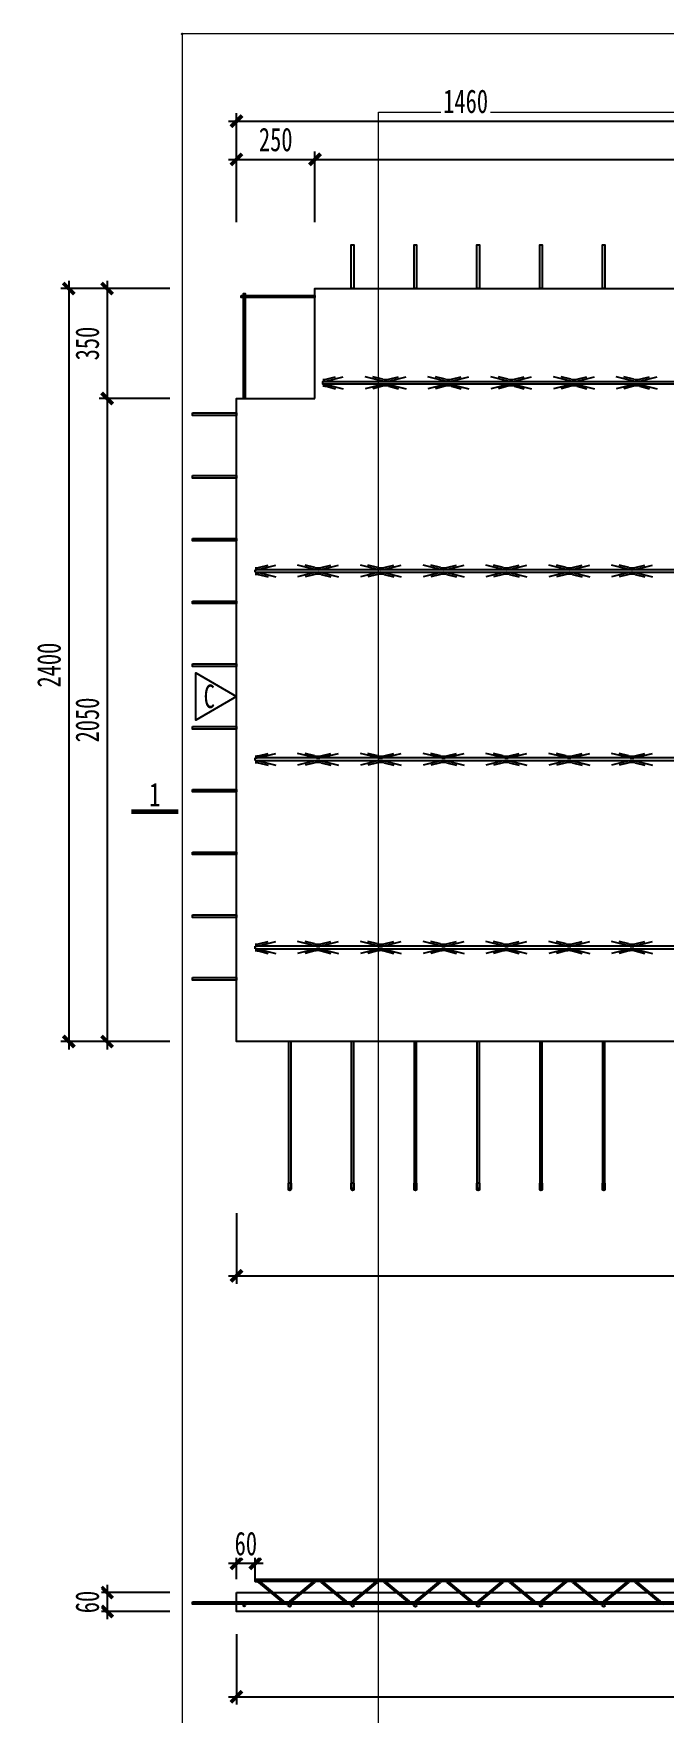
# Model space of a CAD drawing. Extents: x -524 to 129100, y -10500 to 1.
# Drawn here: x 22377 to 24383, y -5351 to 1 of the extents above; entities that cross this region are included whole.
import ezdxf

# ---------------------------------------------------------------- set-up
doc = ezdxf.new("R2010")
doc.units = 0
doc.header["$LTSCALE"] = 250
doc.linetypes.add('BeePC_CENTER', pattern=[2, 1.25, -0.25, 0.25, -0.25])
doc.layers.get('0').update_dxf_attribs({"linetype": 'CONTINUOUS'})
doc.layers.get('Defpoints').update_dxf_attribs({"linetype": 'CONTINUOUS'})
for name, color, linetype in [('BeePC-CCBZ', 110, 'CONTINUOUS'), ('BeePC-GJ-LEVEL', 141, 'CONTINUOUS'), ('BeePC-GJ-Truss', 185, 'CONTINUOUS'), ('BeePC-TONG-ZT', 50, 'CONTINUOUS')]:
    doc.layers.add(name, color=color, linetype=linetype)
doc.layers.add('G-ANNO-TTLB', color=7, linetype='CONTINUOUS', lineweight=9)
doc.layers.add('G-ANNO-TTLB-THIN', color=7, linetype='CONTINUOUS', lineweight=9)
doc.styles.add('BeePC_Dim', font='simfang.ttf', dxfattribs={"width": 0.7})
doc.styles.add('BeePC_Text', font='simfang.ttf', dxfattribs={"width": 0.7})
doc.dimstyles.new('BeePC_DIM_25_25', dxfattribs={"dimtxt": 75, "dimasz": 25, "dimexe": 25, "dimexo": 0, "dimgap": 25, "dimtad": 1, "dimdec": 0, "dimzin": 0, "dimdsep": 46, "dimtxsty": 'BeePC_Dim', "dimblk": 'ARCHTICK', "dimcen": 0, "dimdle": 25, "dimclrt": 7, "dimadec": 0, "dimazin": 0, "dimtfac": 1, "dimtdec": 0, "dimtix": 1, "dimtmove": 2, "dimatfit": 3, "dimfxl": 250, "dimfxlon": 1, "dimtfill": 1, "dimtolj": 1, "dimtzin": 0, "dimarcsym": 0})

# ---------------------------------------------------------------- blocks, each defined once
blk = doc.blocks.new('A2-嗡嗡 - A2_嗡嗡-493291-DB1详图')
at = {"layer": 'G-ANNO-TTLB'}
for p, q in [((27.5, -513), (27.5, -113)), ((27.5, -113), (586.5, -113))]:
    blk.add_line(p, q, dxfattribs=at)
at = {"layer": 'G-ANNO-TTLB-THIN'}
for p, q in [((2.5, -103), (2.5, -523)), ((596.5, -103), (2.5, -103))]:
    blk.add_line(p, q, dxfattribs=at)
blk = doc.blocks.new('剖切符号')
at = {"const_width": 15}
blk.add_lwpolyline([(0, 75), (0, -75)], dxfattribs=at)
blk = doc.blocks.new('_ArchTick')
at = {"color": 0, "linetype": 'ByBlock', "const_width": 0.5}
blk.add_lwpolyline([(-0.71, -0.71), (0.71, 0.71)], dxfattribs=at)
blk = doc.blocks.new('*D73')
at = {"layer": 'BeePC-CCBZ', "color": 0, "lineweight": -2, "transparency": 16777216}
for p, q in [((22997.8, -400.1), (23297.8, -400.1)), ((23022.8, -600.1), (23022.8, -375.1)), ((23272.8, -600.1), (23272.8, -375.1))]:
    blk.add_line(p, q, dxfattribs=at)
at = {"layer": 'Defpoints', "color": 0, "transparency": 16777216}
for p in [(23272.8, -400.1), (23272.8, -772.1), (23022.8, -2012.1)]:
    blk.add_point(p, dxfattribs=at)
at = {"layer": 'BeePC-CCBZ', "color": 0, "lineweight": -2, "transparency": 16777216, "xscale": 25, "yscale": 25, "zscale": 25, "rotation": 180}
blk.add_blockref('_ArchTick', (23022.8, -400.1), dxfattribs=at)
at = {"layer": 'BeePC-CCBZ', "color": 0, "lineweight": -2, "transparency": 16777216, "xscale": 25, "yscale": 25, "zscale": 25}
blk.add_blockref('_ArchTick', (23272.8, -400.1), dxfattribs=at)
at = {"layer": 'BeePC-CCBZ', "color": 7, "linetype": 'BeePC_CENTER', "transparency": 16777216, "insert": (23147.8, -337.2), "char_height": 75, "attachment_point": 5, "style": 'BeePC_Dim', "bg_fill": 3, "box_fill_scale": 1.1, "bg_fill_color": 256, "bg_fill_true_color": 13158600, "bg_fill_transparency": 0}
blk.add_mtext('\\A1;250', dxfattribs=at)
blk = doc.blocks.new('*D74')
at = {"layer": 'BeePC-CCBZ', "color": 0, "lineweight": -2, "transparency": 16777216}
for p, q in [((23247.8, -400.1), (30567.4, -400.1)), ((23272.8, -600.1), (23272.8, -375.1)), ((30542.4, -600.1), (30542.4, -375.1))]:
    blk.add_line(p, q, dxfattribs=at)
at = {"layer": 'Defpoints', "color": 0, "transparency": 16777216}
for p in [(30542.4, -400.1), (23272.8, -772.1), (30542.4, -2012.1)]:
    blk.add_point(p, dxfattribs=at)
at = {"layer": 'BeePC-CCBZ', "color": 0, "lineweight": -2, "transparency": 16777216, "xscale": 25, "yscale": 25, "zscale": 25, "rotation": 180}
blk.add_blockref('_ArchTick', (23272.8, -400.1), dxfattribs=at)
at = {"layer": 'BeePC-CCBZ', "color": 0, "lineweight": -2, "transparency": 16777216, "xscale": 25, "yscale": 25, "zscale": 25}
blk.add_blockref('_ArchTick', (30542.4, -400.1), dxfattribs=at)
at = {"layer": 'BeePC-CCBZ', "color": 7, "linetype": 'BeePC_CENTER', "transparency": 16777216, "insert": (26907.6, -337.2), "char_height": 75, "attachment_point": 5, "style": 'BeePC_Dim', "bg_fill": 3, "box_fill_scale": 1.1, "bg_fill_color": 256, "bg_fill_true_color": 13158600, "bg_fill_transparency": 0}
blk.add_mtext('\\A1;7270', dxfattribs=at)
blk = doc.blocks.new('*D75')
at = {"layer": 'BeePC-CCBZ', "color": 0, "lineweight": -2, "transparency": 16777216}
for p, q in [((23022.8, -478.1), (23022.8, -253.1)), ((24482.6, -478.1), (24482.6, -253.1)), ((22997.8, -278.1), (24507.6, -278.1))]:
    blk.add_line(p, q, dxfattribs=at)
at = {"layer": 'Defpoints', "color": 0, "transparency": 16777216}
for p in [(24482.6, -278.1), (23022.8, -2012.1), (24482.6, -2912.1)]:
    blk.add_point(p, dxfattribs=at)
at = {"layer": 'BeePC-CCBZ', "color": 0, "lineweight": -2, "transparency": 16777216, "xscale": 25, "yscale": 25, "zscale": 25, "rotation": 180}
blk.add_blockref('_ArchTick', (23022.8, -278.1), dxfattribs=at)
at = {"layer": 'BeePC-CCBZ', "color": 0, "lineweight": -2, "transparency": 16777216, "xscale": 25, "yscale": 25, "zscale": 25}
blk.add_blockref('_ArchTick', (24482.6, -278.1), dxfattribs=at)
at = {"layer": 'BeePC-CCBZ', "color": 7, "linetype": 'BeePC_CENTER', "transparency": 16777216, "insert": (23752.7, -215.2), "char_height": 75, "attachment_point": 5, "style": 'BeePC_Dim', "bg_fill": 3, "box_fill_scale": 1.1, "bg_fill_color": 256, "bg_fill_true_color": 13158600, "bg_fill_transparency": 0}
blk.add_mtext('\\A1;1460', dxfattribs=at)
blk = doc.blocks.new('*D82')
at = {"layer": 'BeePC-CCBZ', "color": 0, "lineweight": -2, "transparency": 16777216}
for p, q in [((23022.8, -3759.1), (23022.8, -3984.1)), ((30542.4, -3759.1), (30542.4, -3984.1)), ((22997.8, -3959.1), (30567.4, -3959.1))]:
    blk.add_line(p, q, dxfattribs=at)
at = {"layer": 'Defpoints', "color": 0, "transparency": 16777216}
for p in [(23022.8, -2012.1), (30542.4, -2012.1), (30542.4, -3959.1)]:
    blk.add_point(p, dxfattribs=at)
at = {"layer": 'BeePC-CCBZ', "color": 0, "lineweight": -2, "transparency": 16777216, "xscale": 25, "yscale": 25, "zscale": 25, "rotation": 180}
blk.add_blockref('_ArchTick', (23022.8, -3959.1), dxfattribs=at)
at = {"layer": 'BeePC-CCBZ', "color": 0, "lineweight": -2, "transparency": 16777216, "xscale": 25, "yscale": 25, "zscale": 25}
blk.add_blockref('_ArchTick', (30542.4, -3959.1), dxfattribs=at)
at = {"layer": 'BeePC-CCBZ', "color": 7, "linetype": 'BeePC_CENTER', "transparency": 16777216, "insert": (26782.6, -3896.2), "char_height": 75, "attachment_point": 5, "style": 'BeePC_Dim', "bg_fill": 3, "box_fill_scale": 1.1, "bg_fill_color": 256, "bg_fill_true_color": 13158600, "bg_fill_transparency": 0}
blk.add_mtext('\\A1;7520', dxfattribs=at)
blk = doc.blocks.new('*D83')
at = {"layer": 'BeePC-CCBZ', "color": 0, "lineweight": -2, "transparency": 16777216}
for p, q in [((22610.8, -787.1), (22610.8, -1187.1)), ((22810.8, -812.1), (22585.8, -812.1)), ((22810.8, -1162.1), (22585.8, -1162.1))]:
    blk.add_line(p, q, dxfattribs=at)
at = {"layer": 'Defpoints', "color": 0, "transparency": 16777216}
for p in [(26782.6, -812.1), (22610.8, -1162.1), (22932.8, -1162.1)]:
    blk.add_point(p, dxfattribs=at)
at = {"layer": 'BeePC-CCBZ', "color": 0, "lineweight": -2, "transparency": 16777216, "xscale": 25, "yscale": 25, "zscale": 25}
for p, rotation in [((22610.8, -812.1), 90), ((22610.8, -1162.1), 270)]:
    blk.add_blockref('_ArchTick', p, dxfattribs=dict(at, rotation=rotation))
at = {"layer": 'BeePC-CCBZ', "color": 7, "linetype": 'BeePC_CENTER', "transparency": 16777216, "insert": (22547.9, -987.1), "char_height": 75, "attachment_point": 5, "rotation": 90, "style": 'BeePC_Dim', "bg_fill": 3, "box_fill_scale": 1.1, "bg_fill_color": 256, "bg_fill_true_color": 13158600, "bg_fill_transparency": 0}
blk.add_mtext('\\A1;350', dxfattribs=at)
blk = doc.blocks.new('*D84')
at = {"layer": 'BeePC-CCBZ', "color": 0, "lineweight": -2, "transparency": 16777216}
for p, q in [((22810.8, -1162.1), (22585.8, -1162.1)), ((22610.8, -1137.1), (22610.8, -3237.1)), ((22810.8, -3212.1), (22585.8, -3212.1))]:
    blk.add_line(p, q, dxfattribs=at)
at = {"layer": 'Defpoints', "color": 0, "transparency": 16777216}
for p in [(22932.8, -1162.1), (22610.8, -3212.1), (26782.6, -3212.1)]:
    blk.add_point(p, dxfattribs=at)
at = {"layer": 'BeePC-CCBZ', "color": 0, "lineweight": -2, "transparency": 16777216, "xscale": 25, "yscale": 25, "zscale": 25}
for p, rotation in [((22610.8, -1162.1), 90), ((22610.8, -3212.1), 270)]:
    blk.add_blockref('_ArchTick', p, dxfattribs=dict(at, rotation=rotation))
at = {"layer": 'BeePC-CCBZ', "color": 7, "linetype": 'BeePC_CENTER', "transparency": 16777216, "insert": (22547.9, -2187.1), "char_height": 75, "attachment_point": 5, "rotation": 90, "style": 'BeePC_Dim', "bg_fill": 3, "box_fill_scale": 1.1, "bg_fill_color": 256, "bg_fill_true_color": 13158600, "bg_fill_transparency": 0}
blk.add_mtext('\\A1;2050', dxfattribs=at)
blk = doc.blocks.new('*D85')
at = {"layer": 'BeePC-CCBZ', "color": 0, "lineweight": -2, "transparency": 16777216}
for p, q in [((22488.8, -787.1), (22488.8, -3237.1)), ((22688.8, -812.1), (22463.8, -812.1)), ((22688.8, -3212.1), (22463.8, -3212.1))]:
    blk.add_line(p, q, dxfattribs=at)
at = {"layer": 'Defpoints', "color": 0, "transparency": 16777216}
for p in [(26782.6, -812.1), (22488.8, -3212.1), (26782.6, -3212.1)]:
    blk.add_point(p, dxfattribs=at)
at = {"layer": 'BeePC-CCBZ', "color": 0, "lineweight": -2, "transparency": 16777216, "xscale": 25, "yscale": 25, "zscale": 25}
for p, rotation in [((22488.8, -812.1), 90), ((22488.8, -3212.1), 270)]:
    blk.add_blockref('_ArchTick', p, dxfattribs=dict(at, rotation=rotation))
at = {"layer": 'BeePC-CCBZ', "color": 7, "linetype": 'BeePC_CENTER', "transparency": 16777216, "insert": (22425.9, -2012.1), "char_height": 75, "attachment_point": 5, "rotation": 90, "style": 'BeePC_Dim', "bg_fill": 3, "box_fill_scale": 1.1, "bg_fill_color": 256, "bg_fill_true_color": 13158600, "bg_fill_transparency": 0}
blk.add_mtext('\\A1;2400', dxfattribs=at)
blk = doc.blocks.new('*D89')
at = {"layer": 'BeePC-CCBZ', "color": 0, "lineweight": -2, "transparency": 16777216}
for p, q in [((23022.8, -4925.6), (23022.8, -4850.6)), ((23082.6, -4925.6), (23082.6, -4850.6)), ((23107.6, -4875.6), (22997.8, -4875.6))]:
    blk.add_line(p, q, dxfattribs=at)
at = {"layer": 'Defpoints', "color": 0, "transparency": 16777216}
for p in [(23082.6, -4929.6), (23022.8, -4998.6)]:
    blk.add_point(p, dxfattribs=at)
at = {"layer": 'BeePC-CCBZ', "color": 0, "lineweight": -2, "transparency": 16777216, "xscale": 25, "yscale": 25, "zscale": 25}
blk.add_blockref('_ArchTick', (23022.8, -4875.6), dxfattribs=at)
at = {"layer": 'BeePC-CCBZ', "color": 0, "lineweight": -2, "transparency": 16777216, "xscale": 25, "yscale": 25, "zscale": 25, "rotation": 180}
blk.add_blockref('_ArchTick', (23082.6, -4875.6), dxfattribs=at)
at = {"layer": 'BeePC-CCBZ', "color": 7, "linetype": 'BeePC_CENTER', "transparency": 16777216, "insert": (23052.7, -4812.7), "char_height": 75, "attachment_point": 5, "style": 'BeePC_Dim', "bg_fill": 3, "box_fill_scale": 1.1, "bg_fill_color": 256, "bg_fill_true_color": 13158600, "bg_fill_transparency": 0}
blk.add_mtext('\\A1;60', dxfattribs=at)
at = {"layer": 'Defpoints', "color": 0, "transparency": 16777216}
blk.add_point((23022.8, -4875.6), dxfattribs=at)
blk = doc.blocks.new('*D91')
at = {"layer": 'BeePC-CCBZ', "color": 0, "lineweight": -2, "transparency": 16777216}
for p, q in [((23022.8, -5100.6), (23022.8, -5325.6)), ((30542.4, -5100.6), (30542.4, -5325.6)), ((22997.8, -5300.6), (30567.4, -5300.6))]:
    blk.add_line(p, q, dxfattribs=at)
at = {"layer": 'Defpoints', "color": 0, "transparency": 16777216}
for p in [(23022.8, -4998.6), (30542.4, -4998.6), (30542.4, -5300.6)]:
    blk.add_point(p, dxfattribs=at)
at = {"layer": 'BeePC-CCBZ', "color": 0, "lineweight": -2, "transparency": 16777216, "xscale": 25, "yscale": 25, "zscale": 25, "rotation": 180}
blk.add_blockref('_ArchTick', (23022.8, -5300.6), dxfattribs=at)
at = {"layer": 'BeePC-CCBZ', "color": 0, "lineweight": -2, "transparency": 16777216, "xscale": 25, "yscale": 25, "zscale": 25}
blk.add_blockref('_ArchTick', (30542.4, -5300.6), dxfattribs=at)
at = {"layer": 'BeePC-CCBZ', "color": 7, "linetype": 'BeePC_CENTER', "transparency": 16777216, "insert": (26782.6, -5237.7), "char_height": 75, "attachment_point": 5, "style": 'BeePC_Dim', "bg_fill": 3, "box_fill_scale": 1.1, "bg_fill_color": 256, "bg_fill_true_color": 13158600, "bg_fill_transparency": 0}
blk.add_mtext('\\A1;7520', dxfattribs=at)
blk = doc.blocks.new('*D92')
at = {"layer": 'BeePC-CCBZ', "color": 0, "lineweight": -2, "transparency": 16777216}
for p, q in [((22810.8, -4968.6), (22585.8, -4968.6)), ((22610.8, -4943.6), (22610.8, -5053.6)), ((22810.8, -5028.6), (22585.8, -5028.6))]:
    blk.add_line(p, q, dxfattribs=at)
at = {"layer": 'Defpoints', "color": 0, "transparency": 16777216}
for p in [(26782.6, -4968.6), (26782.6, -5028.6)]:
    blk.add_point(p, dxfattribs=at)
at = {"layer": 'BeePC-CCBZ', "color": 0, "lineweight": -2, "transparency": 16777216, "xscale": 25, "yscale": 25, "zscale": 25}
for p, rotation in [((22610.8, -4968.6), 270), ((22610.8, -5028.6), 90)]:
    blk.add_blockref('_ArchTick', p, dxfattribs=dict(at, rotation=rotation))
at = {"layer": 'BeePC-CCBZ', "color": 7, "linetype": 'BeePC_CENTER', "transparency": 16777216, "insert": (22547.9, -4998.6), "char_height": 75, "attachment_point": 5, "rotation": 90, "style": 'BeePC_Dim', "bg_fill": 3, "box_fill_scale": 1.1, "bg_fill_color": 256, "bg_fill_true_color": 13158600, "bg_fill_transparency": 0}
blk.add_mtext('\\A1;60', dxfattribs=at)
at = {"layer": 'Defpoints', "color": 0, "transparency": 16777216}
blk.add_point((22610.8, -5028.6), dxfattribs=at)

msp = doc.modelspace()

# ---------------------------------------------------------------- block references
at = {"xscale": 25, "yscale": 25, "zscale": 25}
msp.add_blockref('A2-嗡嗡 - A2_嗡嗡-493291-DB1详图', (22787.5, 2575), dxfattribs=at)

# ---------------------------------------------------------------- texts
at = {"insert": (22762.8, -2424.6), "char_height": 75, "attachment_point": 5, "style": 'BeePC_Text'}
msp.add_mtext('1', dxfattribs=at)

# ---------------------------------------------------------------- next in the draw order: linework, layer by layer
msp.add_polyline3d([(23022.8, -2112.1, 0), (22892.9, -2187.1, 0), (22892.9, -2037.1, 0)], close=True)
at = {"layer": 'BeePC-GJ-LEVEL'}
for points in [[(23388.6, -812.1), (23388.6, -672.1), (23396.6, -672.1), (23396.6, -812.1), (23388.6, -812.1)], [(23588.6, -812.1), (23588.6, -672.1), (23596.6, -672.1), (23596.6, -812.1), (23588.6, -812.1)], [(23788.6, -812.1), (23788.6, -672.1), (23796.6, -672.1), (23796.6, -812.1), (23788.6, -812.1)], [(23988.6, -812.1), (23988.6, -672.1), (23996.6, -672.1), (23996.6, -812.1), (23988.6, -812.1)], [(24188.6, -812.1), (24188.6, -672.1), (24196.6, -672.1), (24196.6, -812.1), (24188.6, -812.1)], [(23037.8, -834.1), (23272.8, -834.1), (23272.8, -840.1), (23037.8, -840.1), (23037.8, -834.1)], [(23044.8, -1162.1), (23044.8, -827.1), (23050.8, -827.1), (23050.8, -1162.1), (23044.8, -1162.1)], [(22882.8, -1208.1), (23022.8, -1208.1), (23022.8, -1216.1), (22882.8, -1216.1), (22882.8, -1208.1)], [(22882.8, -1408.1), (23022.8, -1408.1), (23022.8, -1416.1), (22882.8, -1416.1), (22882.8, -1408.1)], [(22882.8, -1608.1), (23022.8, -1608.1), (23022.8, -1616.1), (22882.8, -1616.1), (22882.8, -1608.1)], [(22882.8, -1808.1), (23022.8, -1808.1), (23022.8, -1816.1), (22882.8, -1816.1), (22882.8, -1808.1)], [(22882.8, -2008.1), (23022.8, -2008.1), (23022.8, -2016.1), (22882.8, -2016.1), (22882.8, -2008.1)], [(22882.8, -2208.1), (23022.8, -2208.1), (23022.8, -2216.1), (22882.8, -2216.1), (22882.8, -2208.1)], [(22882.8, -2408.1), (23022.8, -2408.1), (23022.8, -2416.1), (22882.8, -2416.1), (22882.8, -2408.1)], [(22882.8, -2608.1), (23022.8, -2608.1), (23022.8, -2616.1), (22882.8, -2616.1), (22882.8, -2608.1)], [(22882.8, -2808.1), (23022.8, -2808.1), (23022.8, -2816.1), (22882.8, -2816.1), (22882.8, -2808.1)], [(22882.8, -3008.1), (23022.8, -3008.1), (23022.8, -3016.1), (22882.8, -3016.1), (22882.8, -3008.1)], [(23196.6, -3677.3), (23196.6, -3212.1), (23188.6, -3212.1), (23188.6, -3677.3)], [(23396.6, -3677.3), (23396.6, -3212.1), (23388.6, -3212.1), (23388.6, -3677.3)], [(23596.6, -3677.3), (23596.6, -3212.1), (23588.6, -3212.1), (23588.6, -3677.3)], [(23796.6, -3677.3), (23796.6, -3212.1), (23788.6, -3212.1), (23788.6, -3677.3)], [(23996.6, -3677.3), (23996.6, -3212.1), (23988.6, -3212.1), (23988.6, -3677.3)], [(24196.6, -3677.3), (24196.6, -3212.1), (24188.6, -3212.1), (24188.6, -3677.3)], [(23188.6, -3683.1), (23188.6, -3663.1)], [(23196.6, -3663.1), (23188.6, -3663.1)], [(23196.6, -3663.1), (23196.6, -3683.1)], [(23388.6, -3683.1), (23388.6, -3663.1)], [(23396.6, -3663.1), (23388.6, -3663.1)], [(23396.6, -3663.1), (23396.6, -3683.1)], [(23588.6, -3683.1), (23588.6, -3663.1)], [(23596.6, -3663.1), (23588.6, -3663.1)], [(23596.6, -3663.1), (23596.6, -3683.1)], [(23788.6, -3683.1), (23788.6, -3663.1)], [(23796.6, -3663.1), (23788.6, -3663.1)], [(23796.6, -3663.1), (23796.6, -3683.1)], [(23988.6, -3683.1), (23988.6, -3663.1)], [(23996.6, -3663.1), (23988.6, -3663.1)], [(23996.6, -3663.1), (23996.6, -3683.1)], [(24188.6, -3683.1), (24188.6, -3663.1)], [(24196.6, -3663.1), (24188.6, -3663.1)], [(24196.6, -3663.1), (24196.6, -3683.1)], [(22882.8, -4997.6), (30732.4, -4997.6), (30732.4, -5005.6), (22882.8, -5005.6), (22882.8, -4997.6)]]:
    msp.add_lwpolyline(points, dxfattribs=at)
for centre, radius in [((23192.6, -3683.1), 4), ((23392.6, -3683.1), 4), ((23592.6, -3683.1), 4), ((23792.6, -3683.1), 4), ((23992.6, -3683.1), 4), ((24192.6, -3683.1), 4), ((23047.8, -5009.6), 3), ((23047.8, -5009.6), 3), ((23047.8, -5009.6), 3), ((23192.6, -5009.6), 4), ((23392.6, -5009.6), 4), ((23592.6, -5009.6), 4), ((23792.6, -5009.6), 4), ((23992.6, -5009.6), 4), ((24192.6, -5009.6), 4)]:
    msp.add_circle(centre, radius, dxfattribs=at)
msp.add_ellipse((22850, 0), major_axis=(1, 0), ratio=1, dxfattribs=at)
at = {"layer": 'BeePC-GJ-Truss'}
for points in [[(23297.8, -1108.1), (30482.8, -1108.1), (30482.8, -1116.1), (23297.8, -1116.1), (23297.8, -1108.1), (23301.2, -1108), (23304.4, -1107.6), (23308, -1107), (23363, -1093.4)], [(23297.8, -1102.1), (23301.1, -1102.1), (23304.3, -1101.8), (23308, -1101), (23338.7, -1093.4)], [(23297.8, -1116.1), (23301.2, -1116.2), (23304.4, -1116.6), (23308, -1117.3), (23363, -1130.9)], [(23297.8, -1122.1), (23301.8, -1122.2), (23304.9, -1122.5), (23308, -1123.3), (23338.7, -1130.9)], [(23487.6, -1107), (23432.6, -1093.4)], [(23487.6, -1117.3), (23432.6, -1130.9)], [(23487.6, -1101), (23456.9, -1093.4)], [(23487.6, -1123.3), (23456.9, -1130.9)], [(23508, -1107), (23563, -1093.4)], [(23508, -1101), (23538.7, -1093.4)], [(23508, -1117.3), (23563, -1130.9)], [(23508, -1123.3), (23538.7, -1130.9)], [(23687.6, -1107), (23632.6, -1093.4)], [(23687.6, -1117.3), (23632.6, -1130.9)], [(23687.6, -1101), (23656.9, -1093.4)], [(23687.6, -1123.3), (23656.9, -1130.9)], [(23708, -1107), (23763, -1093.4)], [(23708, -1101), (23738.7, -1093.4)], [(23708, -1117.3), (23763, -1130.9)], [(23708, -1123.3), (23738.7, -1130.9)], [(23887.6, -1107), (23832.6, -1093.4)], [(23887.6, -1117.3), (23832.6, -1130.9)], [(23887.6, -1101), (23856.9, -1093.4)], [(23887.6, -1123.3), (23856.9, -1130.9)], [(23908, -1107), (23963, -1093.4)], [(23908, -1101), (23938.7, -1093.4)], [(23908, -1117.3), (23963, -1130.9)], [(23908, -1123.3), (23938.7, -1130.9)], [(24087.6, -1107), (24032.6, -1093.4)], [(24087.6, -1117.3), (24032.6, -1130.9)], [(24087.6, -1101), (24056.9, -1093.4)], [(24087.6, -1123.3), (24056.9, -1130.9)], [(24108, -1107), (24163, -1093.4)], [(24108, -1101), (24138.7, -1093.4)], [(24108, -1117.3), (24163, -1130.9)], [(24108, -1123.3), (24138.7, -1130.9)], [(24287.6, -1107), (24232.6, -1093.4)], [(24287.6, -1117.3), (24232.6, -1130.9)], [(24287.6, -1101), (24256.9, -1093.4)], [(24287.6, -1123.3), (24256.9, -1130.9)], [(24308, -1107), (24363, -1093.4)], [(24308, -1101), (24338.7, -1093.4)], [(24308, -1117.3), (24363, -1130.9)], [(24308, -1123.3), (24338.7, -1130.9)], [(23082.6, -1708.1), (23086, -1708), (23089.2, -1707.6), (23092.8, -1707), (23147.8, -1693.4)], [(23082.6, -1702.1), (23085.9, -1702.1), (23089.1, -1701.8), (23092.8, -1701), (23123.5, -1693.4)], [(23082.6, -1716.1), (30482.6, -1716.1), (30482.6, -1708.1), (23082.6, -1708.1)], [(23082.6, -1716.1), (23082.6, -1708.1)], [(23272.4, -1707), (23217.4, -1693.4)], [(23272.4, -1701), (23241.7, -1693.4)], [(23292.8, -1707), (23347.8, -1693.4)], [(23292.8, -1701), (23323.5, -1693.4)], [(23472.4, -1707), (23417.4, -1693.4)], [(23472.4, -1701), (23441.7, -1693.4)], [(23492.8, -1707), (23547.8, -1693.4)], [(23492.8, -1701), (23523.5, -1693.4)], [(23672.4, -1707), (23617.4, -1693.4)], [(23672.4, -1701), (23641.7, -1693.4)], [(23692.8, -1707), (23747.8, -1693.4)], [(23692.8, -1701), (23723.5, -1693.4)], [(23872.4, -1707), (23817.4, -1693.4)], [(23872.4, -1701), (23841.7, -1693.4)], [(23892.8, -1707), (23947.8, -1693.4)], [(23892.8, -1701), (23923.5, -1693.4)], [(24072.4, -1707), (24017.4, -1693.4)], [(24072.4, -1701), (24041.7, -1693.4)], [(24092.8, -1707), (24147.8, -1693.4)], [(24092.8, -1701), (24123.5, -1693.4)], [(24272.4, -1707), (24217.4, -1693.4)], [(24272.4, -1701), (24241.7, -1693.4)], [(24292.8, -1707), (24347.8, -1693.4)], [(24292.8, -1701), (24323.5, -1693.4)], [(23082.6, -1716.1), (23086, -1716.2), (23089.2, -1716.6), (23092.8, -1717.3), (23147.8, -1730.9)], [(23082.6, -1722.1), (23086.6, -1722.2), (23089.7, -1722.5), (23092.8, -1723.3), (23123.5, -1730.9)], [(23272.4, -1717.3), (23217.4, -1730.9)], [(23272.4, -1723.3), (23241.7, -1730.9)], [(23292.8, -1717.3), (23347.8, -1730.9)], [(23292.8, -1723.3), (23323.5, -1730.9)], [(23472.4, -1717.3), (23417.4, -1730.9)], [(23472.4, -1723.3), (23441.7, -1730.9)], [(23492.8, -1717.3), (23547.8, -1730.9)], [(23492.8, -1723.3), (23523.5, -1730.9)], [(23672.4, -1717.3), (23617.4, -1730.9)], [(23672.4, -1723.3), (23641.7, -1730.9)], [(23692.8, -1717.3), (23747.8, -1730.9)], [(23692.8, -1723.3), (23723.5, -1730.9)], [(23872.4, -1717.3), (23817.4, -1730.9)], [(23872.4, -1723.3), (23841.7, -1730.9)], [(23892.8, -1717.3), (23947.8, -1730.9)], [(23892.8, -1723.3), (23923.5, -1730.9)], [(24072.4, -1717.3), (24017.4, -1730.9)], [(24072.4, -1723.3), (24041.7, -1730.9)], [(24092.8, -1717.3), (24147.8, -1730.9)], [(24092.8, -1723.3), (24123.5, -1730.9)], [(24272.4, -1717.3), (24217.4, -1730.9)], [(24272.4, -1723.3), (24241.7, -1730.9)], [(24292.8, -1717.3), (24347.8, -1730.9)], [(24292.8, -1723.3), (24323.5, -1730.9)], [(23082.6, -2308.1), (23086, -2308), (23089.2, -2307.6), (23092.8, -2307), (23147.8, -2293.4)], [(23082.6, -2302.1), (23085.9, -2302.1), (23089.1, -2301.8), (23092.8, -2301), (23123.5, -2293.4)], [(23272.4, -2307), (23217.4, -2293.4)], [(23272.4, -2301), (23241.7, -2293.4)], [(23292.8, -2307), (23347.8, -2293.4)], [(23292.8, -2301), (23323.5, -2293.4)], [(23472.4, -2307), (23417.4, -2293.4)], [(23472.4, -2301), (23441.7, -2293.4)], [(23492.8, -2307), (23547.8, -2293.4)], [(23492.8, -2301), (23523.5, -2293.4)], [(23672.4, -2307), (23617.4, -2293.4)], [(23672.4, -2301), (23641.7, -2293.4)], [(23692.8, -2307), (23747.8, -2293.4)], [(23692.8, -2301), (23723.5, -2293.4)], [(23872.4, -2307), (23817.4, -2293.4)], [(23872.4, -2301), (23841.7, -2293.4)], [(23892.8, -2307), (23947.8, -2293.4)], [(23892.8, -2301), (23923.5, -2293.4)], [(24072.4, -2307), (24017.4, -2293.4)], [(24072.4, -2301), (24041.7, -2293.4)], [(24092.8, -2307), (24147.8, -2293.4)], [(24092.8, -2301), (24123.5, -2293.4)], [(24272.4, -2307), (24217.4, -2293.4)], [(24272.4, -2301), (24241.7, -2293.4)], [(24292.8, -2307), (24347.8, -2293.4)], [(24292.8, -2301), (24323.5, -2293.4)], [(23082.6, -2316.1), (30482.6, -2316.1), (30482.6, -2308.1), (23082.6, -2308.1)], [(23082.6, -2316.1), (23082.6, -2308.1)], [(23082.6, -2316.1), (23086, -2316.2), (23089.2, -2316.6), (23092.8, -2317.3), (23147.8, -2330.9)], [(23082.6, -2322.1), (23086.6, -2322.2), (23089.7, -2322.5), (23092.8, -2323.3), (23123.5, -2330.9)], [(23272.4, -2317.3), (23217.4, -2330.9)], [(23272.4, -2323.3), (23241.7, -2330.9)], [(23292.8, -2317.3), (23347.8, -2330.9)], [(23292.8, -2323.3), (23323.5, -2330.9)], [(23472.4, -2317.3), (23417.4, -2330.9)], [(23472.4, -2323.3), (23441.7, -2330.9)], [(23492.8, -2317.3), (23547.8, -2330.9)], [(23492.8, -2323.3), (23523.5, -2330.9)], [(23672.4, -2317.3), (23617.4, -2330.9)], [(23672.4, -2323.3), (23641.7, -2330.9)], [(23692.8, -2317.3), (23747.8, -2330.9)], [(23692.8, -2323.3), (23723.5, -2330.9)], [(23872.4, -2317.3), (23817.4, -2330.9)], [(23872.4, -2323.3), (23841.7, -2330.9)], [(23892.8, -2317.3), (23947.8, -2330.9)], [(23892.8, -2323.3), (23923.5, -2330.9)], [(24072.4, -2317.3), (24017.4, -2330.9)], [(24072.4, -2323.3), (24041.7, -2330.9)], [(24092.8, -2317.3), (24147.8, -2330.9)], [(24092.8, -2323.3), (24123.5, -2330.9)], [(24272.4, -2317.3), (24217.4, -2330.9)], [(24272.4, -2323.3), (24241.7, -2330.9)], [(24292.8, -2317.3), (24347.8, -2330.9)], [(24292.8, -2323.3), (24323.5, -2330.9)], [(23082.6, -2908.1), (23086, -2908), (23089.2, -2907.6), (23092.8, -2907), (23147.8, -2893.4)], [(23082.6, -2902.1), (23085.9, -2902.1), (23089.1, -2901.8), (23092.8, -2901), (23123.5, -2893.4)], [(23082.6, -2916.1), (30482.6, -2916.1), (30482.6, -2908.1), (23082.6, -2908.1)], [(23082.6, -2916.1), (23082.6, -2908.1)], [(23082.6, -2916.1), (23086, -2916.2), (23089.2, -2916.6), (23092.8, -2917.3), (23147.8, -2930.9)], [(23082.6, -2922.1), (23086.6, -2922.2), (23089.7, -2922.5), (23092.8, -2923.3), (23123.5, -2930.9)], [(23272.4, -2907), (23217.4, -2893.4)], [(23272.4, -2917.3), (23217.4, -2930.9)], [(23272.4, -2901), (23241.7, -2893.4)], [(23272.4, -2923.3), (23241.7, -2930.9)], [(23292.8, -2907), (23347.8, -2893.4)], [(23292.8, -2901), (23323.5, -2893.4)], [(23292.8, -2917.3), (23347.8, -2930.9)], [(23292.8, -2923.3), (23323.5, -2930.9)], [(23472.4, -2907), (23417.4, -2893.4)], [(23472.4, -2917.3), (23417.4, -2930.9)], [(23472.4, -2901), (23441.7, -2893.4)], [(23472.4, -2923.3), (23441.7, -2930.9)], [(23492.8, -2907), (23547.8, -2893.4)], [(23492.8, -2901), (23523.5, -2893.4)], [(23492.8, -2917.3), (23547.8, -2930.9)], [(23492.8, -2923.3), (23523.5, -2930.9)], [(23672.4, -2907), (23617.4, -2893.4)], [(23672.4, -2917.3), (23617.4, -2930.9)], [(23672.4, -2901), (23641.7, -2893.4)], [(23672.4, -2923.3), (23641.7, -2930.9)], [(23692.8, -2907), (23747.8, -2893.4)], [(23692.8, -2901), (23723.5, -2893.4)], [(23692.8, -2917.3), (23747.8, -2930.9)], [(23692.8, -2923.3), (23723.5, -2930.9)], [(23872.4, -2907), (23817.4, -2893.4)], [(23872.4, -2917.3), (23817.4, -2930.9)], [(23872.4, -2901), (23841.7, -2893.4)], [(23872.4, -2923.3), (23841.7, -2930.9)], [(23892.8, -2907), (23947.8, -2893.4)], [(23892.8, -2901), (23923.5, -2893.4)], [(23892.8, -2917.3), (23947.8, -2930.9)], [(23892.8, -2923.3), (23923.5, -2930.9)], [(24072.4, -2907), (24017.4, -2893.4)], [(24072.4, -2917.3), (24017.4, -2930.9)], [(24072.4, -2901), (24041.7, -2893.4)], [(24072.4, -2923.3), (24041.7, -2930.9)], [(24092.8, -2907), (24147.8, -2893.4)], [(24092.8, -2901), (24123.5, -2893.4)], [(24092.8, -2917.3), (24147.8, -2930.9)], [(24092.8, -2923.3), (24123.5, -2930.9)], [(24272.4, -2907), (24217.4, -2893.4)], [(24272.4, -2917.3), (24217.4, -2930.9)], [(24272.4, -2901), (24241.7, -2893.4)], [(24272.4, -2923.3), (24241.7, -2930.9)], [(24292.8, -2907), (24347.8, -2893.4)], [(24292.8, -2901), (24323.5, -2893.4)], [(24292.8, -2917.3), (24347.8, -2930.9)], [(24292.8, -2923.3), (24323.5, -2930.9)], [(23082.6, -4925.6), (30482.6, -4925.6), (30482.6, -4933.6), (23082.6, -4933.6), (23082.6, -4925.6)], [(23082.6, -4926.9), (23086.8, -4927.5), (23090, -4928.7), (23092.8, -4930.5), (23172.4, -4995.8)], [(23082.6, -4932.9), (23086.8, -4933.1), (23090.1, -4934.4), (23092.8, -4936.5), (23172.4, -5001.8), (23175.2, -5003.6), (23178.4, -5004.9), (23182.6, -5005.6)], [(23182.6, -5005.6), (23186, -5005.1), (23189.2, -5004), (23192.8, -5001.8), (23272.4, -4936.5)], [(23192.8, -4995.8), (23272.4, -4930.5)], [(23292.8, -4930.5), (23372.4, -4995.8)], [(23292.8, -4936.5), (23372.4, -5001.8), (23375.2, -5003.6), (23378.4, -5004.9), (23382.6, -5005.6)], [(23382.6, -5005.6), (23386, -5005.1), (23389.2, -5004), (23392.8, -5001.8), (23472.4, -4936.5)], [(23392.8, -4995.8), (23472.4, -4930.5)], [(23492.8, -4930.5), (23572.4, -4995.8)], [(23492.8, -4936.5), (23572.4, -5001.8), (23575.2, -5003.6), (23578.4, -5004.9), (23582.6, -5005.6)], [(23582.6, -5005.6), (23586, -5005.1), (23589.2, -5004), (23592.8, -5001.8), (23672.4, -4936.5)], [(23592.8, -4995.8), (23672.4, -4930.5)], [(23692.8, -4930.5), (23772.4, -4995.8)], [(23692.8, -4936.5), (23772.4, -5001.8), (23775.2, -5003.6), (23778.4, -5004.9), (23782.6, -5005.6)], [(23782.6, -5005.6), (23786, -5005.1), (23789.2, -5004), (23792.8, -5001.8), (23872.4, -4936.5)], [(23792.8, -4995.8), (23872.4, -4930.5)], [(23892.8, -4930.5), (23972.4, -4995.8)], [(23892.8, -4936.5), (23972.4, -5001.8), (23975.2, -5003.6), (23978.4, -5004.9), (23982.6, -5005.6)], [(23982.6, -5005.6), (23986, -5005.1), (23989.2, -5004), (23992.8, -5001.8), (24072.4, -4936.5)], [(23992.8, -4995.8), (24072.4, -4930.5)], [(24092.8, -4930.5), (24172.4, -4995.8)], [(24092.8, -4936.5), (24172.4, -5001.8), (24175.2, -5003.6), (24178.4, -5004.9), (24182.6, -5005.6)], [(24182.6, -5005.6), (24186, -5005.1), (24189.2, -5004), (24192.8, -5001.8), (24272.4, -4936.5)], [(24192.8, -4995.8), (24272.4, -4930.5)], [(24292.8, -4930.5), (24372.4, -4995.8)], [(24292.8, -4936.5), (24372.4, -5001.8), (24375.2, -5003.6), (24378.4, -5004.9), (24382.6, -5005.6)], [(23082.6, -4997.6), (30482.6, -4997.6), (30482.6, -5005.6), (23082.6, -5005.6), (23082.6, -4997.6)]]:
    msp.add_lwpolyline(points, dxfattribs=at)
for centre, major_axis, ratio, start_param, end_param in [((23496.6, -1098.7), (12, 0), 0.288551, 3.861169, 4.813041), ((23499, -1102.9), (18, 0), 0.288551, 4.026697, 4.647513), ((23499, -1121.3), (18, 0), 0.288551, 1.635672, 2.256488), ((23496.6, -1125.6), (12, 0), 0.288551, 1.470144, 2.422017), ((23499, -1098.7), (12, 0), 0.288551, 4.611737, 5.563609), ((23496.6, -1102.9), (18, 0), 0.288551, 4.777265, 5.398081), ((23496.6, -1121.3), (18, 0), 0.288551, 0.885104, 1.50592), ((23499, -1125.6), (12, 0), 0.288551, 0.719576, 1.671449), ((23696.6, -1098.7), (12, 0), 0.288551, 3.861169, 4.813041), ((23699, -1102.9), (18, 0), 0.288551, 4.026697, 4.647513), ((23699, -1121.3), (18, 0), 0.288551, 1.635672, 2.256488), ((23696.6, -1125.6), (12, 0), 0.288551, 1.470144, 2.422017), ((23699, -1098.7), (12, 0), 0.288551, 4.611737, 5.563609), ((23696.6, -1102.9), (18, 0), 0.288551, 4.777265, 5.398081), ((23696.6, -1121.3), (18, 0), 0.288551, 0.885104, 1.50592), ((23699, -1125.6), (12, 0), 0.288551, 0.719576, 1.671449), ((23896.6, -1098.7), (12, 0), 0.288551, 3.861169, 4.813041), ((23899, -1102.9), (18, 0), 0.288551, 4.026697, 4.647513), ((23899, -1121.3), (18, 0), 0.288551, 1.635672, 2.256488), ((23896.6, -1125.6), (12, 0), 0.288551, 1.470144, 2.422017), ((23899, -1098.7), (12, 0), 0.288551, 4.611737, 5.563609), ((23896.6, -1102.9), (18, 0), 0.288551, 4.777265, 5.398081), ((23896.6, -1121.3), (18, 0), 0.288551, 0.885104, 1.50592), ((23899, -1125.6), (12, 0), 0.288551, 0.719576, 1.671449), ((24096.6, -1098.7), (12, 0), 0.288551, 3.861169, 4.813041), ((24099, -1102.9), (18, 0), 0.288551, 4.026697, 4.647513), ((24099, -1121.3), (18, 0), 0.288551, 1.635672, 2.256488), ((24096.6, -1125.6), (12, 0), 0.288551, 1.470144, 2.422017), ((24099, -1098.7), (12, 0), 0.288551, 4.611737, 5.563609), ((24096.6, -1102.9), (18, 0), 0.288551, 4.777265, 5.398081), ((24096.6, -1121.3), (18, 0), 0.288551, 0.885104, 1.50592), ((24099, -1125.6), (12, 0), 0.288551, 0.719576, 1.671449), ((24296.6, -1098.7), (12, 0), 0.288551, 3.861169, 4.813041), ((24299, -1102.9), (18, 0), 0.288551, 4.026697, 4.647513), ((24299, -1121.3), (18, 0), 0.288551, 1.635672, 2.256488), ((24296.6, -1125.6), (12, 0), 0.288551, 1.470144, 2.422017), ((24299, -1098.7), (12, 0), 0.288551, 4.611737, 5.563609), ((24296.6, -1102.9), (18, 0), 0.288551, 4.777265, 5.398081), ((24296.6, -1121.3), (18, 0), 0.288551, 0.885104, 1.50592), ((24299, -1125.6), (12, 0), 0.288551, 0.719576, 1.671449), ((23281.4, -1698.7), (12, 0), 0.288551, 3.861169, 4.813041), ((23283.8, -1702.9), (18, 0), 0.288551, 4.026697, 4.647513), ((23283.8, -1698.7), (12, 0), 0.288551, 4.611737, 5.563609), ((23281.4, -1702.9), (18, 0), 0.288551, 4.777265, 5.398081), ((23481.4, -1698.7), (12, 0), 0.288551, 3.861169, 4.813041), ((23483.8, -1702.9), (18, 0), 0.288551, 4.026697, 4.647513), ((23483.8, -1698.7), (12, 0), 0.288551, 4.611737, 5.563609), ((23481.4, -1702.9), (18, 0), 0.288551, 4.777265, 5.398081), ((23681.4, -1698.7), (12, 0), 0.288551, 3.861169, 4.813041), ((23683.8, -1702.9), (18, 0), 0.288551, 4.026697, 4.647513), ((23683.8, -1698.7), (12, 0), 0.288551, 4.611737, 5.563609), ((23681.4, -1702.9), (18, 0), 0.288551, 4.777265, 5.398081), ((23881.4, -1698.7), (12, 0), 0.288551, 3.861169, 4.813041), ((23883.8, -1702.9), (18, 0), 0.288551, 4.026697, 4.647513), ((23883.8, -1698.7), (12, 0), 0.288551, 4.611737, 5.563609), ((23881.4, -1702.9), (18, 0), 0.288551, 4.777265, 5.398081), ((24081.4, -1698.7), (12, 0), 0.288551, 3.861169, 4.813041), ((24083.8, -1702.9), (18, 0), 0.288551, 4.026697, 4.647513), ((24083.8, -1698.7), (12, 0), 0.288551, 4.611737, 5.563609), ((24081.4, -1702.9), (18, 0), 0.288551, 4.777265, 5.398081), ((24281.4, -1698.7), (12, 0), 0.288551, 3.861169, 4.813041), ((24283.8, -1702.9), (18, 0), 0.288551, 4.026697, 4.647513), ((24283.8, -1698.7), (12, 0), 0.288551, 4.611737, 5.563609), ((24281.4, -1702.9), (18, 0), 0.288551, 4.777265, 5.398081), ((23283.8, -1721.3), (18, 0), 0.288551, 1.635672, 2.256488), ((23281.4, -1725.6), (12, 0), 0.288551, 1.470144, 2.422017), ((23281.4, -1721.3), (18, 0), 0.288551, 0.885104, 1.50592), ((23283.8, -1725.6), (12, 0), 0.288551, 0.719576, 1.671449), ((23483.8, -1721.3), (18, 0), 0.288551, 1.635672, 2.256488), ((23481.4, -1725.6), (12, 0), 0.288551, 1.470144, 2.422017), ((23481.4, -1721.3), (18, 0), 0.288551, 0.885104, 1.50592), ((23483.8, -1725.6), (12, 0), 0.288551, 0.719576, 1.671449), ((23683.8, -1721.3), (18, 0), 0.288551, 1.635672, 2.256488), ((23681.4, -1725.6), (12, 0), 0.288551, 1.470144, 2.422017), ((23681.4, -1721.3), (18, 0), 0.288551, 0.885104, 1.50592), ((23683.8, -1725.6), (12, 0), 0.288551, 0.719576, 1.671449), ((23883.8, -1721.3), (18, 0), 0.288551, 1.635672, 2.256488), ((23881.4, -1725.6), (12, 0), 0.288551, 1.470144, 2.422017), ((23881.4, -1721.3), (18, 0), 0.288551, 0.885104, 1.50592), ((23883.8, -1725.6), (12, 0), 0.288551, 0.719576, 1.671449), ((24083.8, -1721.3), (18, 0), 0.288551, 1.635672, 2.256488), ((24081.4, -1725.6), (12, 0), 0.288551, 1.470144, 2.422017), ((24081.4, -1721.3), (18, 0), 0.288551, 0.885104, 1.50592), ((24083.8, -1725.6), (12, 0), 0.288551, 0.719576, 1.671449), ((24283.8, -1721.3), (18, 0), 0.288551, 1.635672, 2.256488), ((24281.4, -1725.6), (12, 0), 0.288551, 1.470144, 2.422017), ((24281.4, -1721.3), (18, 0), 0.288551, 0.885104, 1.50592), ((24283.8, -1725.6), (12, 0), 0.288551, 0.719576, 1.671449), ((23281.4, -2298.7), (12, 0), 0.288551, 3.861169, 4.813041), ((23283.8, -2298.7), (12, 0), 0.288551, 4.611737, 5.563609), ((23481.4, -2298.7), (12, 0), 0.288551, 3.861169, 4.813041), ((23483.8, -2298.7), (12, 0), 0.288551, 4.611737, 5.563609), ((23681.4, -2298.7), (12, 0), 0.288551, 3.861169, 4.813041), ((23683.8, -2298.7), (12, 0), 0.288551, 4.611737, 5.563609), ((23881.4, -2298.7), (12, 0), 0.288551, 3.861169, 4.813041), ((23883.8, -2298.7), (12, 0), 0.288551, 4.611737, 5.563609), ((24081.4, -2298.7), (12, 0), 0.288551, 3.861169, 4.813041), ((24083.8, -2298.7), (12, 0), 0.288551, 4.611737, 5.563609), ((24281.4, -2298.7), (12, 0), 0.288551, 3.861169, 4.813041), ((24283.8, -2298.7), (12, 0), 0.288551, 4.611737, 5.563609), ((23283.8, -2302.9), (18, 0), 0.288551, 4.026697, 4.647513), ((23283.8, -2321.3), (18, 0), 0.288551, 1.635672, 2.256488), ((23281.4, -2325.6), (12, 0), 0.288551, 1.470144, 2.422017), ((23281.4, -2302.9), (18, 0), 0.288551, 4.777265, 5.398081), ((23281.4, -2321.3), (18, 0), 0.288551, 0.885104, 1.50592), ((23283.8, -2325.6), (12, 0), 0.288551, 0.719576, 1.671449), ((23483.8, -2302.9), (18, 0), 0.288551, 4.026697, 4.647513), ((23483.8, -2321.3), (18, 0), 0.288551, 1.635672, 2.256488), ((23481.4, -2325.6), (12, 0), 0.288551, 1.470144, 2.422017), ((23481.4, -2302.9), (18, 0), 0.288551, 4.777265, 5.398081), ((23481.4, -2321.3), (18, 0), 0.288551, 0.885104, 1.50592), ((23483.8, -2325.6), (12, 0), 0.288551, 0.719576, 1.671449), ((23683.8, -2302.9), (18, 0), 0.288551, 4.026697, 4.647513), ((23683.8, -2321.3), (18, 0), 0.288551, 1.635672, 2.256488), ((23681.4, -2325.6), (12, 0), 0.288551, 1.470144, 2.422017), ((23681.4, -2302.9), (18, 0), 0.288551, 4.777265, 5.398081), ((23681.4, -2321.3), (18, 0), 0.288551, 0.885104, 1.50592), ((23683.8, -2325.6), (12, 0), 0.288551, 0.719576, 1.671449), ((23883.8, -2302.9), (18, 0), 0.288551, 4.026697, 4.647513), ((23883.8, -2321.3), (18, 0), 0.288551, 1.635672, 2.256488), ((23881.4, -2325.6), (12, 0), 0.288551, 1.470144, 2.422017), ((23881.4, -2302.9), (18, 0), 0.288551, 4.777265, 5.398081), ((23881.4, -2321.3), (18, 0), 0.288551, 0.885104, 1.50592), ((23883.8, -2325.6), (12, 0), 0.288551, 0.719576, 1.671449), ((24083.8, -2302.9), (18, 0), 0.288551, 4.026697, 4.647513), ((24083.8, -2321.3), (18, 0), 0.288551, 1.635672, 2.256488), ((24081.4, -2325.6), (12, 0), 0.288551, 1.470144, 2.422017), ((24081.4, -2302.9), (18, 0), 0.288551, 4.777265, 5.398081), ((24081.4, -2321.3), (18, 0), 0.288551, 0.885104, 1.50592), ((24083.8, -2325.6), (12, 0), 0.288551, 0.719576, 1.671449), ((24283.8, -2302.9), (18, 0), 0.288551, 4.026697, 4.647513), ((24283.8, -2321.3), (18, 0), 0.288551, 1.635672, 2.256488), ((24281.4, -2325.6), (12, 0), 0.288551, 1.470144, 2.422017), ((24281.4, -2302.9), (18, 0), 0.288551, 4.777265, 5.398081), ((24281.4, -2321.3), (18, 0), 0.288551, 0.885104, 1.50592), ((24283.8, -2325.6), (12, 0), 0.288551, 0.719576, 1.671449), ((23281.4, -2898.7), (12, 0), 0.288551, 3.861169, 4.813041), ((23283.8, -2902.9), (18, 0), 0.288551, 4.026697, 4.647513), ((23283.8, -2921.3), (18, 0), 0.288551, 1.635672, 2.256488), ((23281.4, -2925.6), (12, 0), 0.288551, 1.470144, 2.422017), ((23283.8, -2898.7), (12, 0), 0.288551, 4.611737, 5.563609), ((23281.4, -2902.9), (18, 0), 0.288551, 4.777265, 5.398081), ((23281.4, -2921.3), (18, 0), 0.288551, 0.885104, 1.50592), ((23283.8, -2925.6), (12, 0), 0.288551, 0.719576, 1.671449), ((23481.4, -2898.7), (12, 0), 0.288551, 3.861169, 4.813041), ((23483.8, -2902.9), (18, 0), 0.288551, 4.026697, 4.647513), ((23483.8, -2921.3), (18, 0), 0.288551, 1.635672, 2.256488), ((23481.4, -2925.6), (12, 0), 0.288551, 1.470144, 2.422017), ((23483.8, -2898.7), (12, 0), 0.288551, 4.611737, 5.563609), ((23481.4, -2902.9), (18, 0), 0.288551, 4.777265, 5.398081), ((23481.4, -2921.3), (18, 0), 0.288551, 0.885104, 1.50592), ((23483.8, -2925.6), (12, 0), 0.288551, 0.719576, 1.671449), ((23681.4, -2898.7), (12, 0), 0.288551, 3.861169, 4.813041), ((23683.8, -2902.9), (18, 0), 0.288551, 4.026697, 4.647513), ((23683.8, -2921.3), (18, 0), 0.288551, 1.635672, 2.256488), ((23681.4, -2925.6), (12, 0), 0.288551, 1.470144, 2.422017), ((23683.8, -2898.7), (12, 0), 0.288551, 4.611737, 5.563609), ((23681.4, -2902.9), (18, 0), 0.288551, 4.777265, 5.398081), ((23681.4, -2921.3), (18, 0), 0.288551, 0.885104, 1.50592), ((23683.8, -2925.6), (12, 0), 0.288551, 0.719576, 1.671449), ((23881.4, -2898.7), (12, 0), 0.288551, 3.861169, 4.813041), ((23883.8, -2902.9), (18, 0), 0.288551, 4.026697, 4.647513), ((23883.8, -2921.3), (18, 0), 0.288551, 1.635672, 2.256488), ((23881.4, -2925.6), (12, 0), 0.288551, 1.470144, 2.422017), ((23883.8, -2898.7), (12, 0), 0.288551, 4.611737, 5.563609), ((23881.4, -2902.9), (18, 0), 0.288551, 4.777265, 5.398081), ((23881.4, -2921.3), (18, 0), 0.288551, 0.885104, 1.50592), ((23883.8, -2925.6), (12, 0), 0.288551, 0.719576, 1.671449), ((24081.4, -2898.7), (12, 0), 0.288551, 3.861169, 4.813041), ((24083.8, -2902.9), (18, 0), 0.288551, 4.026697, 4.647513), ((24083.8, -2921.3), (18, 0), 0.288551, 1.635672, 2.256488), ((24081.4, -2925.6), (12, 0), 0.288551, 1.470144, 2.422017), ((24083.8, -2898.7), (12, 0), 0.288551, 4.611737, 5.563609), ((24081.4, -2902.9), (18, 0), 0.288551, 4.777265, 5.398081), ((24081.4, -2921.3), (18, 0), 0.288551, 0.885104, 1.50592), ((24083.8, -2925.6), (12, 0), 0.288551, 0.719576, 1.671449), ((24281.4, -2898.7), (12, 0), 0.288551, 3.861169, 4.813041), ((24283.8, -2902.9), (18, 0), 0.288551, 4.026697, 4.647513), ((24283.8, -2921.3), (18, 0), 0.288551, 1.635672, 2.256488), ((24281.4, -2925.6), (12, 0), 0.288551, 1.470144, 2.422017), ((24283.8, -2898.7), (12, 0), 0.288551, 4.611737, 5.563609), ((24281.4, -2902.9), (18, 0), 0.288551, 4.777265, 5.398081), ((24281.4, -2921.3), (18, 0), 0.288551, 0.885104, 1.50592), ((24283.8, -2925.6), (12, 0), 0.288551, 0.719576, 1.671449), ((23283.8, -4943.8), (18, 0), 0.957465, 1.635672, 2.256488), ((23281.4, -4944.1), (12, 0), 0.957465, 1.470144, 2.422017), ((23281.4, -4943.8), (18, 0), 0.957465, 0.885104, 1.50592), ((23283.8, -4944.1), (12, 0), 0.957465, 0.719576, 1.671449), ((23483.8, -4943.8), (18, 0), 0.957465, 1.635672, 2.256488), ((23481.4, -4944.1), (12, 0), 0.957465, 1.470144, 2.422017), ((23481.4, -4943.8), (18, 0), 0.957465, 0.885104, 1.50592), ((23483.8, -4944.1), (12, 0), 0.957465, 0.719576, 1.671449), ((23683.8, -4943.8), (18, 0), 0.957465, 1.635672, 2.256488), ((23681.4, -4944.1), (12, 0), 0.957465, 1.470144, 2.422017), ((23681.4, -4943.8), (18, 0), 0.957465, 0.885104, 1.50592), ((23683.8, -4944.1), (12, 0), 0.957465, 0.719576, 1.671449), ((23883.8, -4943.8), (18, 0), 0.957465, 1.635672, 2.256488), ((23881.4, -4944.1), (12, 0), 0.957465, 1.470144, 2.422017), ((23881.4, -4943.8), (18, 0), 0.957465, 0.885104, 1.50592), ((23883.8, -4944.1), (12, 0), 0.957465, 0.719576, 1.671449), ((24083.8, -4943.8), (18, 0), 0.957465, 1.635672, 2.256488), ((24081.4, -4944.1), (12, 0), 0.957465, 1.470144, 2.422017), ((24081.4, -4943.8), (18, 0), 0.957465, 0.885104, 1.50592), ((24083.8, -4944.1), (12, 0), 0.957465, 0.719576, 1.671449), ((24283.8, -4943.8), (18, 0), 0.957465, 1.635672, 2.256488), ((24281.4, -4944.1), (12, 0), 0.957465, 1.470144, 2.422017), ((24281.4, -4943.8), (18, 0), 0.957465, 0.885104, 1.50592), ((24283.8, -4944.1), (12, 0), 0.957465, 0.719576, 1.671449), ((23181.4, -4988.2), (12, 0), 0.957465, 3.861169, 4.813041), ((23183.8, -4988.2), (12, 0), 0.957465, 4.611737, 5.563609), ((23381.4, -4988.2), (12, 0), 0.957465, 3.861169, 4.813041), ((23383.8, -4988.2), (12, 0), 0.957465, 4.611737, 5.563609), ((23581.4, -4988.2), (12, 0), 0.957465, 3.861169, 4.813041), ((23583.8, -4988.2), (12, 0), 0.957465, 4.611737, 5.563609), ((23781.4, -4988.2), (12, 0), 0.957465, 3.861169, 4.813041), ((23783.8, -4988.2), (12, 0), 0.957465, 4.611737, 5.563609), ((23981.4, -4988.2), (12, 0), 0.957465, 3.861169, 4.813041), ((23983.8, -4988.2), (12, 0), 0.957465, 4.611737, 5.563609), ((24181.4, -4988.2), (12, 0), 0.957465, 3.861169, 4.813041), ((24183.8, -4988.2), (12, 0), 0.957465, 4.611737, 5.563609), ((24381.4, -4988.2), (12, 0), 0.957465, 3.861169, 4.813041)]:
    msp.add_ellipse(centre, major_axis=major_axis, ratio=ratio, start_param=start_param, end_param=end_param, dxfattribs=at)
at = {"layer": 'BeePC-TONG-ZT'}
for points in [[(23272.8, -1162.1), (23272.8, -812.1), (30542.4, -812.1), (30542.4, -3212.1), (23022.8, -3212.1), (23022.8, -1162.1), (23272.8, -1162.1)], [(23022.8, -4968.6), (30542.4, -4968.6), (30542.4, -5028.6), (23022.8, -5028.6), (23022.8, -4968.6)]]:
    msp.add_lwpolyline(points, dxfattribs=at)

# ---------------------------------------------------------------- next in the draw order: block references
at = {"rotation": 90}
msp.add_blockref('剖切符号', (22762.8, -2479.6), dxfattribs=at)

# ---------------------------------------------------------------- next in the draw order: texts
at = {"insert": (22936.2, -2112.1), "char_height": 75, "attachment_point": 5, "style": 'BeePC_Text'}
msp.add_mtext('C', dxfattribs=at)

# ---------------------------------------------------------------- next in the draw order: dimensions: what is measured, and where the dimension line sits
at = {"layer": 'BeePC-CCBZ'}
for base, p1, p2, override, picture, middle in [((23272.8, -400.1), (23022.8, -2012.1), (23272.8, -772.1), {"dimfxl": 200}, '*D73', (23147.8, -337.2)), ((23022.8, -4875.6), (23082.6, -4929.6), (23022.8, -4998.6), {"dimfxl": 50}, '*D89', (23052.7, -4812.7))]:
    dim = msp.add_linear_dim(base=base, p1=p1, p2=p2, angle=0, dimstyle='BeePC_DIM_25_25', override=override, dxfattribs=at)
    dim.commit()
    dim.dimension.update_dxf_attribs({"geometry": picture, "text_midpoint": middle})

# ---------------------------------------------------------------- next in the draw order: dimensions: what is measured, and where the dimension line sits
for base, p1, p2, picture, middle in [((30542.4, -400.1), (23272.8, -772.1), (30542.4, -2012.1), '*D74', (26907.6, -337.2)), ((30542.4, -5300.6), (23022.8, -4998.6), (30542.4, -4998.6), '*D91', (26782.6, -5237.7))]:
    dim = msp.add_linear_dim(base=base, p1=p1, p2=p2, angle=0, dimstyle='BeePC_DIM_25_25', override={"dimfxl": 200}, dxfattribs=at)
    dim.commit()
    dim.dimension.update_dxf_attribs({"geometry": picture, "text_midpoint": middle})

# ---------------------------------------------------------------- next in the draw order: dimensions: what is measured, and where the dimension line sits
for base, p1, p2, angle, picture, middle in [((24482.6, -278.1), (23022.8, -2012.1), (24482.6, -2912.1), 0, '*D75', (23752.7, -215.2)), ((22610.8, -5028.6), (26782.6, -4968.6), (26782.6, -5028.6), 90, '*D92', (22547.9, -4998.6))]:
    dim = msp.add_linear_dim(base=base, p1=p1, p2=p2, angle=angle, dimstyle='BeePC_DIM_25_25', override={"dimfxl": 200}, dxfattribs=at)
    dim.commit()
    dim.dimension.update_dxf_attribs({"geometry": picture, "text_midpoint": middle})

# ---------------------------------------------------------------- next in the draw order: dimensions: what is measured, and where the dimension line sits
for base, p1, p2, angle, picture, middle in [((22610.8, -1162.1), (26782.6, -812.1), (22932.8, -1162.1), 90, '*D83', (22547.9, -987.1)), ((30542.4, -3959.1), (23022.8, -2012.1), (30542.4, -2012.1), 0, '*D82', (26782.6, -3896.2))]:
    dim = msp.add_linear_dim(base=base, p1=p1, p2=p2, angle=angle, dimstyle='BeePC_DIM_25_25', override={"dimfxl": 200}, dxfattribs=at)
    dim.commit()
    dim.dimension.update_dxf_attribs({"geometry": picture, "text_midpoint": middle})

# ---------------------------------------------------------------- next in the draw order: dimensions: what is measured, and where the dimension line sits
dim = msp.add_linear_dim(base=(22610.8, -3212.1), p1=(22932.8, -1162.1), p2=(26782.6, -3212.1), angle=90, dimstyle='BeePC_DIM_25_25', override={"dimfxl": 200}, dxfattribs=at)
dim.commit()
dim.dimension.update_dxf_attribs({"geometry": '*D84', "text_midpoint": (22547.9, -2187.1)})

# ---------------------------------------------------------------- next in the draw order: dimensions: what is measured, and where the dimension line sits
dim = msp.add_linear_dim(base=(22488.8, -3212.1), p1=(26782.6, -812.1), p2=(26782.6, -3212.1), angle=90, dimstyle='BeePC_DIM_25_25', override={"dimfxl": 200}, dxfattribs=at)
dim.commit()
dim.dimension.update_dxf_attribs({"geometry": '*D85', "text_midpoint": (22425.9, -2012.1)})

doc.saveas('drawing.dxf')
